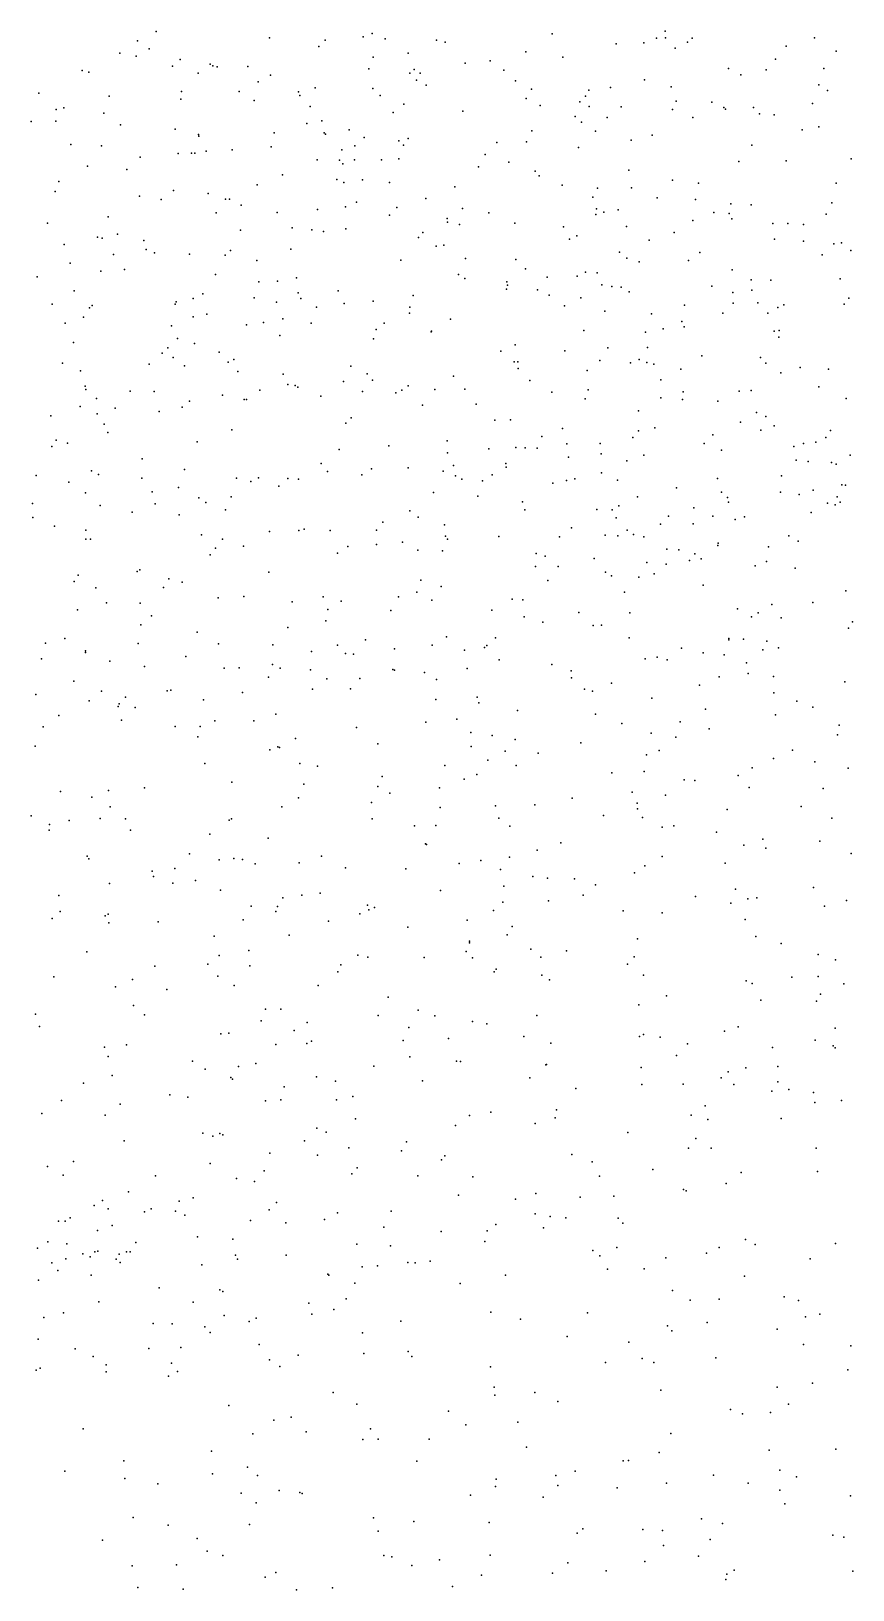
# Model space of a CAD drawing. Header units: metres. Extents: x -25 to 25, y -27.7 to 27.8.
# Drawn here: x -0.499 to 0.207, y -5.351 to -4.011 of the extents above; entities that cross this region are included whole.
import ezdxf

# ---------------------------------------------------------------- set-up
doc = ezdxf.new("R2010")
doc.units = ezdxf.units.M

msp = doc.modelspace()

# ---------------------------------------------------------------- linework, layer by layer
for p in [(-0.3921, -4.0116, 17.2057), (-0.2946, -4.0172, -1.4723), (-0.2468, -4.0192, 1.2198), (-0.2141, -4.0164, 1.3599), (-0.2063, -4.0134, -2.316), (-0.1951, -4.018, -6.858), (-0.1511, -4.0191, 17.1143), (-0.0516, -4.0137, 13.2147), (0.0381, -4.0174, 10.3157), (0.0455, -4.0114, 10.7569), (0.0458, -4.0172, -4.6011), (0.0687, -4.0173, -6.7013), (0.1739, -4.0171, 4.4354), (-0.4233, -4.0302, 2.8541), (-0.4092, -4.0328, -1.7881), (-0.4081, -4.0198, -1.8772), (-0.398, -4.0267, -2.0852), (-0.2523, -4.0246, 17.3846), (-0.1755, -4.0303, 4.5349), (-0.1436, -4.0209, -2.348), (-0.0741, -4.0293, 2.1166), (0.0033, -4.0222, -8.9392), (0.0273, -4.0214, -25.0401), (0.0542, -4.026, -0.7291), (0.0647, -4.0209, 17.0086), (0.1497, -4.0244, -0.6216), (0.1925, -4.0286, 10.655), (-0.4556, -4.0451, -7.3668), (-0.3781, -4.0416, 13.7761), (-0.3713, -4.0358, -1.6337), (-0.3456, -4.0399, -7.1164), (-0.3433, -4.0411, -2.2188), (-0.3397, -4.042, -9.0695), (-0.3132, -4.0418, -16.2584), (-0.2093, -4.0437, -1.0922), (-0.2056, -4.0338, 1.4366), (-0.1701, -4.0443, 1.7108), (-0.1265, -4.0388, 1.9535), (-0.1048, -4.0369, -4.6479), (-0.0932, -4.045, -8.9677), (-0.0425, -4.0337, -26.4056), (0.1001, -4.0436, 22.5526), (0.1325, -4.0447, 25.6993), (0.1404, -4.0355, 17.2895), (0.1821, -4.0434, 12.4816), (-0.4498, -4.0465, -1.9268), (-0.3559, -4.0476, 3.022), (-0.3043, -4.0549, 4.5427), (-0.2938, -4.0492, -1.325), (-0.1739, -4.0475, -1.025), (-0.1682, -4.0534, 17.2006), (-0.1651, -4.0476, 0.8109), (-0.16, -4.0578, 1.883), (-0.083, -4.0542, -6.8159), (-0.0015, -4.0598, -2.3812), (0.0278, -4.0533, 4.4398), (0.0506, -4.0593, 12.7596), (0.1105, -4.0489, -4.5832), (0.1778, -4.0575, -2.3764), (-0.4929, -4.0646, 25.8223), (-0.4325, -4.0674, 4.5689), (-0.3707, -4.0698, 17.6203), (-0.3703, -4.0632, -1.5394), (-0.3207, -4.0633, -4.6889), (-0.3078, -4.071, 13.6996), (-0.2697, -4.0635, -1.2106), (-0.2685, -4.0667, -2.3521), (-0.2554, -4.0602, 1.0034), (-0.2059, -4.0608, -6.9506), (-0.1994, -4.0666, 22.6363), (-0.074, -4.0693, 4.4542), (-0.0693, -4.0612, 14.112), (-0.0277, -4.0722, 20.0369), (-0.0229, -4.0673, 25.7273), (-0.02, -4.0621, 23.5214), (0.0549, -4.0715, 2.2932), (0.0857, -4.0723, 4.3905), (0.1851, -4.0625, 19.4563), (-0.4779, -4.0788, -9.1138), (-0.4714, -4.0774, -2.0683), (-0.4371, -4.082, -2.1768), (-0.2596, -4.0761, -7.0475), (-0.1883, -4.0814, 1.7902), (-0.1791, -4.0741, 17.284), (-0.1284, -4.0802, 0.7542), (-0.0618, -4.0752, 10.4298), (-0.0319, -4.0847, 17.0623), (-0.0199, -4.0761, 2.2155), (-0.0043, -4.0857, -0.7716), (0.0077, -4.0765, 13.0706), (0.0518, -4.0788, 0.5198), (0.0693, -4.0857, -8.8569), (0.0961, -4.0771, 14.0811), (0.0975, -4.0785, 17.0645), (0.1216, -4.0769, -6.7659), (0.1268, -4.0825, 20.6165), (0.1393, -4.0832, -8.819), (0.1722, -4.0736, -0.5687), (-0.4995, -4.089, -1.8576), (-0.4782, -4.0889, -1.7658), (-0.4228, -4.092, -1.5896), (-0.3756, -4.0955, -2.2857), (-0.2907, -4.0988, 1.1996), (-0.2624, -4.0907, -1.1205), (-0.2495, -4.0884, 4.4755), (-0.2476, -4.0988, 0.9244), (-0.2465, -4.1, 17.5035), (-0.226, -4.0962, -1.0437), (-0.0692, -4.0971, 13.3939), (-0.0263, -4.0897, 13.3151), (-0.0142, -4.0974, -6.8256), (0.1634, -4.0961, 12.5548), (0.1777, -4.0935, 2.421), (-0.4655, -4.1088, -1.6463), (-0.4389, -4.1101, 17.798), (-0.3557, -4.1001, -1.3432), (-0.3553, -4.1018, 3.2427), (-0.2933, -4.1107, -7.2425), (-0.2324, -4.1133, 1.6233), (-0.2212, -4.11, 0.8544), (-0.2133, -4.1028, 1.7081), (-0.1834, -4.1057, -8.9662), (-0.1793, -4.1095, -0.9647), (-0.1754, -4.1036, 17.3685), (-0.0991, -4.1072, -4.6625), (-0.0736, -4.1066, 0.6733), (-0.029, -4.1114, 4.3872), (0.0163, -4.1052, 22.5905), (0.0345, -4.1007, 12.8762), (0.1201, -4.1095, -0.6275), (-0.4058, -4.1198, -7.4276), (-0.3731, -4.1167, 17.7129), (-0.3617, -4.1162, -7.3689), (-0.3588, -4.1163, 1.8227), (-0.3491, -4.1145, -1.2699), (-0.3266, -4.1135, 25.7524), (-0.2537, -4.122, 1.5089), (-0.2344, -4.1222, -7.1292), (-0.2316, -4.1253, 23.5643), (-0.2215, -4.122, 25.7391), (-0.1983, -4.122, -2.4201), (-0.1834, -4.1211, 1.9434), (-0.1091, -4.1175, 4.401), (-0.0889, -4.124, -6.9344), (0.1088, -4.1234, 10.4405), (0.1497, -4.1228, 4.2973), (0.2054, -4.1211, 20.8149), (-0.4511, -4.1274, -9.0401), (-0.4173, -4.1304, 13.8734), (-0.2835, -4.1349, 1.4215), (-0.2366, -4.139, 13.6414), (-0.2146, -4.1392, 1.8552), (-0.1148, -4.1281, 17.2561), (-0.0663, -4.1318, 22.6122), (-0.0628, -4.1359, -8.8926), (0.0142, -4.1308, -4.6405), (0.0519, -4.1396, 4.3162), (-0.479, -4.1493, 4.4535), (-0.4758, -4.1405, -7.5286), (-0.4065, -4.1531, -1.3186), (-0.3772, -4.1484, 4.433), (-0.3474, -4.1509, -1.1675), (-0.3052, -4.1435, 1.2807), (-0.2308, -4.1416, -4.6909), (-0.1913, -4.1415, 4.3871), (-0.1354, -4.1452, 13.5373), (-0.043, -4.1439, 17.1381), (-0.0127, -4.1465, -6.9141), (0.0165, -4.1461, -0.7285), (0.0742, -4.1422, -0.6701), (0.1925, -4.142, 25.6524), (-0.3877, -4.156, -7.4919), (-0.3324, -4.1558, -8.9829), (-0.3291, -4.1558, 13.7636), (-0.3189, -4.161, 1.1483), (-0.2534, -4.1647, -7.3287), (-0.2292, -4.1625, 17.5792), (-0.2197, -4.1585, -7.2488), (-0.1852, -4.1629, -25.2046), (-0.1602, -4.1553, -4.6828), (-0.1288, -4.1637, 25.7252), (-0.0167, -4.1541, 0.59), (-0.0135, -4.1641, -8.8458), (-0.0071, -4.167, -26.2275), (0.0052, -4.1649, -16.417), (0.0386, -4.1546, 13.1543), (0.0715, -4.1561, -8.8034), (0.102, -4.1598, 25.6763), (0.1196, -4.1608, 0.4203), (0.1889, -4.1591, 17.1023), (-0.4855, -4.1765, -2.3407), (-0.4333, -4.171, 25.7357), (-0.3404, -4.1677, -4.715), (-0.2881, -4.1672, -2.4364), (-0.1915, -4.1696, -0.9187), (-0.1419, -4.1725, -7.1663), (-0.1416, -4.1757, 0.745), (-0.1312, -4.1776, -8.8985), (-0.1061, -4.1677, 17.3387), (-0.0838, -4.1765, 0.6748), (-0.0419, -4.1796, 20.4721), (-0.014, -4.169, 2.2361), (0.0123, -4.1794, -6.9962), (0.0694, -4.1742, 17.1371), (0.0873, -4.1673, 2.3377), (0.1006, -4.168, 12.7705), (0.1029, -4.1726, -4.6171), (0.138, -4.1767, -6.9209), (0.1511, -4.1768, -0.5599), (0.1644, -4.1776, -27.5994), (0.1839, -4.1688, -4.5843), (-0.4425, -4.1885, 4.3791), (-0.4386, -4.1894, 17.995), (-0.4252, -4.1858, -7.5587), (-0.4026, -4.1913, -8.9786), (-0.3195, -4.1824, -7.4884), (-0.2751, -4.1805, -7.4175), (-0.2583, -4.1822, 17.6815), (-0.2482, -4.1837, 4.3403), (-0.2291, -4.1814, 14.1736), (-0.1665, -4.1888, 17.5031), (-0.1628, -4.1845, -7.2808), (-0.0366, -4.1903, -7.0598), (-0.0304, -4.1874, 14.1929), (0.0317, -4.1912, 4.2644), (0.0532, -4.1845, 13.2488), (0.1396, -4.1901, -8.7278), (0.1646, -4.1918, 2.4177), (0.1973, -4.1934, -8.6866), (-0.471, -4.1949, -1.3689), (-0.4287, -4.2035, -4.7562), (-0.4006, -4.1992, -1.1729), (-0.3934, -4.2019, -2.4403), (-0.3635, -4.2031, 17.9227), (-0.3326, -4.2039, 1.0761), (-0.3282, -4.2, 4.3365), (-0.2762, -4.1988, -8.9449), (-0.1512, -4.1962, -2.4657), (-0.1448, -4.1953, 2.0651), (-0.126, -4.2067, 10.5368), (0.0064, -4.2015, 13.4012), (0.0125, -4.2066, -2.4435), (0.0753, -4.2018, -7.0372), (0.1806, -4.2036, -2.4243), (0.1907, -4.1942, -0.5017), (0.2053, -4.1999, -6.9891), (-0.4661, -4.2108, 22.6545), (-0.4395, -4.2178, 18.185), (-0.4193, -4.2164, 13.9145), (-0.3411, -4.2205, 1.3342), (-0.3055, -4.2085, 17.8492), (-0.1817, -4.2082, 17.1848), (-0.0829, -4.2078, -7.2584), (-0.0745, -4.2156, 2.1828), (-0.0229, -4.2187, 17.2115), (-0.0129, -4.2192, -7.1965), (0.0233, -4.2096, 2.2793), (0.0657, -4.2084, 0.4826), (0.1032, -4.2166, 12.976), (-0.4943, -4.2225, -2.4135), (-0.3039, -4.2268, 1.6809), (-0.2878, -4.2263, 17.9582), (-0.2715, -4.2233, 1.8305), (-0.1321, -4.2207, 22.6163), (-0.1268, -4.224, 20.0777), (-0.0908, -4.2333, 17.4079), (-0.0905, -4.227, 19.9108), (-0.0901, -4.2298, -8.839), (-0.0642, -4.2339, -0.7613), (-0.0558, -4.223, -2.4605), (-0.0301, -4.222, 25.6995), (-0.0088, -4.2295, -4.6707), (-0.0004, -4.2308, 0.5578), (0.0077, -4.2315, -7.2679), (0.0857, -4.2307, -7.1898), (0.1196, -4.2253, 12.8571), (0.1364, -4.2254, -7.1034), (0.196, -4.2243, 25.6283), (-0.4815, -4.2462, -8.9448), (-0.4625, -4.2347, -1.2239), (-0.4471, -4.2473, 4.2894), (-0.3758, -4.2462, -8.9307), (-0.3748, -4.244, 4.2822), (-0.3603, -4.2411, 13.8428), (-0.3519, -4.2372, 1.2176), (-0.3078, -4.2405, -7.5767), (-0.2886, -4.2444, 18.1427), (-0.27, -4.2364, -0.9362), (-0.2677, -4.2411, 1.9098), (-0.2355, -4.2345, 13.6951), (-0.2305, -4.2454, -7.55), (-0.2054, -4.2434, -0.8562), (-0.1711, -4.2386, 17.59), (-0.0542, -4.2382, -7.3638), (-0.0268, -4.2405, 2.2364), (0.0146, -4.2354, 20.6143), (0.0622, -4.247, -8.7276), (0.1036, -4.236, 22.5676), (0.1039, -4.2452, 2.3671), (0.1202, -4.2341, -27.2711), (0.1252, -4.245, 17.1463), (0.1477, -4.2467, 0.3284), (0.1994, -4.246, 14.2366), (0.2035, -4.2409, 22.4713), (-0.4544, -4.2573, -2.48), (-0.4494, -4.2492, -7.6451), (-0.3602, -4.257, 1.4243), (-0.3486, -4.2547, 1.5407), (-0.2831, -4.2588, -8.901), (-0.2541, -4.2487, -2.5102), (-0.1741, -4.2539, 25.7139), (-0.1739, -4.2488, 17.6938), (-0.1389, -4.259, 4.2376), (-0.0411, -4.2476, 4.2301), (-0.0064, -4.2522, 22.5999), (0.0337, -4.2545, -7.3328), (0.095, -4.2537, 4.1641), (0.1337, -4.2538, 13.0548), (0.1424, -4.2489, -0.5362), (-0.4703, -4.2623, 18.3678), (-0.3789, -4.2646, 1.2937), (-0.3144, -4.2639, 18.2828), (-0.2998, -4.2617, -4.7422), (-0.2856, -4.2731, 25.7097), (-0.2587, -4.2625, 0.8443), (-0.2029, -4.2678, 17.9854), (-0.196, -4.2625, 17.8824), (-0.1557, -4.2698, -2.5116), (-0.1553, -4.2694, 2.1192), (-0.0245, -4.2686, 17.2117), (0.0286, -4.2701, -0.6568), (0.0439, -4.2674, 23.5992), (0.0598, -4.2611, 1.4225), (0.0618, -4.2655, 13.4099), (0.1393, -4.2694, 13.2457), (0.1437, -4.2687, 13.1388), (-0.4632, -4.2791, -1.1624), (-0.3819, -4.2835, 1.1231), (-0.3737, -4.2755, -7.6538), (-0.3591, -4.28, 18.3688), (-0.338, -4.2873, 1.7884), (-0.2051, -4.276, 18.1185), (-0.0957, -4.2866, -7.5372), (-0.0835, -4.2809, 13.5705), (-0.0408, -4.2862, -26.6796), (-0.0037, -4.2837, -2.4969), (0.0303, -4.2833, -26.9546), (0.1433, -4.2744, -7.3059), (-0.4725, -4.2967, 13.9941), (-0.3981, -4.2977, 1.2252), (-0.387, -4.2883, 14.1829), (-0.3775, -4.292, 1.6032), (-0.3678, -4.299, 1.0404), (-0.3302, -4.296, 0.9703), (-0.3253, -4.2936, -2.5391), (-0.2246, -4.2995, 4.2188), (-0.0843, -4.2956, 25.6955), (-0.0811, -4.2957, -8.7689), (-0.0107, -4.2946, -8.7227), (0.0157, -4.2964, 4.1663), (0.0231, -4.2936, 19.7016), (0.0298, -4.2963, -7.4809), (0.0357, -4.2976, 25.6782), (0.077, -4.2905, -4.6557), (0.1274, -4.2918, -2.4865), (0.1322, -4.2968, 25.6419), (0.1617, -4.3005, 0.2577), (-0.457, -4.3035, -7.7069), (-0.3217, -4.304, 1.9304), (-0.2828, -4.3062, -16.4897), (-0.231, -4.3126, -7.6454), (-0.2107, -4.306, 22.6291), (-0.2061, -4.3113, 0.7652), (-0.1364, -4.3081, 23.5714), (-0.0808, -4.3013, -0.731), (-0.0709, -4.3117, 17.5012), (-0.0214, -4.3032, 17.3206), (0.0419, -4.3112, 0.4682), (0.059, -4.3019, -0.591), (0.1451, -4.3052, -8.6053), (0.1861, -4.3019, -7.4015), (-0.4531, -4.3166, -1.0945), (-0.4525, -4.3194, -4.817), (-0.4432, -4.3272, 4.2125), (-0.4145, -4.3209, -1.0347), (-0.3937, -4.3212, 1.714), (-0.335, -4.3243, 13.8505), (-0.3029, -4.3201, -7.6874), (-0.2789, -4.3152, -8.8497), (-0.2725, -4.316, -0.868), (-0.2703, -4.3174, 13.7788), (-0.2504, -4.3253, 2.0359), (-0.2147, -4.3211, 18.3734), (-0.1861, -4.3222, -4.7386), (-0.1808, -4.3199, 14.2992), (-0.1755, -4.3164, 18.284), (-0.1525, -4.3194, -8.7899), (-0.1268, -4.3192, 18.1138), (-0.052, -4.3218, -2.535), (-0.0231, -4.3276, -0.6632), (-0.0206, -4.3197, -7.5737), (0.0417, -4.3265, 22.6186), (0.0609, -4.3213, -16.6002), (0.1091, -4.3209, 19.4825), (0.1196, -4.3204, 17.2561), (0.1778, -4.3171, 2.4645), (0.2013, -4.3272, 13.2254), (-0.4573, -4.3341, 18.522), (-0.4428, -4.3403, 1.3217), (-0.4274, -4.3356, 1.5584), (-0.3894, -4.3383, -2.5874), (-0.3696, -4.3345, -8.8453), (-0.3633, -4.3296, -0.9665), (-0.3164, -4.3281, 0.8979), (-0.3143, -4.3281, 4.199), (-0.1631, -4.333, 2.1636), (-0.117, -4.332, 17.8139), (0.0227, -4.3378, 2.325), (0.0605, -4.3279, 4.1188), (0.0909, -4.3295, -0.5319), (0.124, -4.3391, 0.3137), (-0.4826, -4.3422, -2.5758), (-0.4367, -4.3493, 1.1813), (-0.3271, -4.3541, 18.5282), (-0.2289, -4.3483, -8.807), (-0.2243, -4.3439, -2.596), (-0.101, -4.3459, -4.7234), (-0.0873, -4.3456, 18.1967), (-0.0427, -4.353, 4.1435), (0.0366, -4.3524, -8.6247), (0.1102, -4.3476, -7.6106), (0.1277, -4.3545, 13.4574), (0.132, -4.3427, -0.4673), (0.1394, -4.3507, 17.1897), (-0.4781, -4.3631, 25.6738), (-0.4683, -4.3657, 1.4404), (-0.4336, -4.3565, -7.7709), (-0.3569, -4.3643, -7.7593), (-0.192, -4.368, 20.1008), (-0.142, -4.3635, 18.395), (-0.0605, -4.3597, 13.6015), (-0.0389, -4.3662, 0.5381), (-0.0102, -4.3659, -25.241), (0.0179, -4.3607, -4.6991), (0.0225, -4.3551, -7.6479), (0.0792, -4.3658, 23.8224), (0.0865, -4.3583, 2.396), (0.1644, -4.3659, -8.472), (0.1751, -4.3646, 0.144), (0.1837, -4.3606, -0.3444), (0.1878, -4.3547, 4.0467), (-0.4816, -4.3685, 1.6819), (-0.404, -4.3791, 1.8757), (-0.2347, -4.3711, -7.7407), (-0.1417, -4.374, 0.6706), (-0.1059, -4.3703, -7.7158), (-0.0828, -4.3692, 18.3001), (-0.0749, -4.3695, -8.6805), (-0.0646, -4.3699, 17.7198), (-0.0376, -4.3777, 20.7065), (-0.0094, -4.3747, -0.6123), (0.0127, -4.3807, -2.5724), (0.0271, -4.376, -7.7221), (0.0941, -4.3717, -8.5453), (0.1563, -4.3684, -7.7194), (0.1581, -4.3801, 22.6234), (0.1684, -4.3812, -4.6471), (0.2045, -4.376, -0.254), (-0.4951, -4.3934, -8.8015), (-0.4476, -4.3893, -2.6474), (-0.4417, -4.3926, 1.7975), (-0.3678, -4.3882, -4.8302), (-0.2502, -4.383, 4.1534), (-0.2446, -4.39, -0.7967), (-0.2151, -4.3928, 2.1518), (-0.2069, -4.3875, 20.3318), (-0.1754, -4.3867, 13.7206), (-0.1453, -4.3897, -8.7048), (-0.1364, -4.3848, 19.8402), (-0.1346, -4.3937, 17.2073), (-0.1033, -4.3929, 19.6826), (-0.0915, -4.3831, -0.6811), (-0.091, -4.3861, 0.6011), (-0.0093, -4.3911, 17.4462), (0.1456, -4.3937, -0.4047), (0.1885, -4.3822, -7.8026), (0.1926, -4.3835, -2.5521), (-0.467, -4.3991, -4.8575), (-0.4043, -4.3957, 13.9601), (-0.3955, -4.4075, 0.9643), (-0.3728, -4.4038, 4.137), (-0.323, -4.3956, -2.6587), (-0.3107, -4.3984, -7.7995), (-0.3041, -4.3955, -0.8491), (-0.2865, -4.4025, 22.6398), (-0.2787, -4.396, 0.8091), (-0.2696, -4.3966, 18.5875), (-0.1536, -4.4079, 4.1173), (-0.1293, -4.3966, 14.4948), (-0.1115, -4.3979, -7.8038), (-0.0511, -4.4001, 18.3893), (-0.0394, -4.3976, 17.5649), (-0.0321, -4.3961, 17.8516), (0.0047, -4.3973, 25.6693), (0.0554, -4.404, 14.6365), (0.0905, -4.396, 4.0574), (0.0939, -4.4077, 17.3012), (0.1446, -4.4077, -7.8975), (0.1729, -4.4059, 21.1452), (0.1975, -4.4013, -26.0131), (0.2007, -4.4018, -0.0312), (-0.4985, -4.4175, 1.1851), (-0.4528, -4.4083, 18.6428), (-0.4403, -4.4191, -8.766), (-0.3928, -4.4178, -0.9297), (-0.3553, -4.4127, 23.5247), (-0.3493, -4.4166, 25.6801), (-0.3275, -4.4116, -8.753), (-0.1155, -4.4111, -4.7661), (-0.077, -4.4161, -8.6262), (0.0058, -4.4195, -7.863), (0.0219, -4.4117, 18.1461), (0.0702, -4.4213, -7.9028), (0.0991, -4.4122, 25.6379), (0.0999, -4.4164, -8.4397), (0.1607, -4.4098, 1.2515), (0.1852, -4.4172, 4.0106), (0.1917, -4.4186, -0.099), (0.1934, -4.4118, -8.0107), (0.1961, -4.4164, -8.085), (-0.498, -4.4295, -1.0515), (-0.4128, -4.425, -7.8655), (-0.3723, -4.4272, 2.003), (-0.3325, -4.423, 0.852), (-0.1973, -4.4334, -16.6883), (-0.1739, -4.4237, -0.721), (-0.1667, -4.4292, 1.3645), (-0.0751, -4.4229, -7.8779), (-0.0132, -4.4225, -4.7323), (0, -4.423, -8.5521), (0.0035, -4.4298, -26.4156), (0.0483, -4.4282, 0.3843), (0.0697, -4.4348, 2.4078), (0.0864, -4.4283, -7.9723), (0.1057, -4.4312, -2.6012), (0.1139, -4.4288, -8.0406), (0.1711, -4.4252, -8.197), (-0.4794, -4.4369, 1.0612), (-0.4526, -4.4404, -0.9802), (-0.4526, -4.4481, 4.101), (-0.4485, -4.4481, 25.6459), (-0.3532, -4.4443, 18.6888), (-0.335, -4.4482, -7.903), (-0.2947, -4.4414, 14.3686), (-0.2693, -4.4406, -4.8333), (-0.2648, -4.4394, 2.13), (-0.2425, -4.4406, -7.8804), (-0.2025, -4.4404, 22.6453), (-0.1442, -4.4357, 18.5911), (-0.1432, -4.4454, 20.5822), (-0.1415, -4.4481, -7.9215), (-0.0974, -4.4457, 13.7011), (-0.0452, -4.4461, 18.5376), (-0.0349, -4.4383, -0.5932), (-0.0061, -4.4447, 4.0622), (0.0048, -4.4451, -8.473), (0.0128, -4.4405, 17.7069), (0.0184, -4.4442, -8.0085), (0.0272, -4.446, 17.5015), (0.0415, -4.4352, -0.5094), (0.152, -4.4451, -4.6716), (-0.3457, -4.4617, 1.4463), (-0.3409, -4.4557, 2.0664), (-0.3169, -4.454, 4.0953), (-0.236, -4.46, -2.7054), (-0.2272, -4.4543, 0.7303), (-0.2027, -4.4526, 4.0871), (-0.1804, -4.4506, 2.208), (-0.1671, -4.4576, -8.6188), (-0.1458, -4.4581, 25.6872), (-0.0654, -4.4604, -4.7745), (0.047, -4.4567, 22.6607), (0.0574, -4.4573, 17.8574), (0.071, -4.4607, 18.3538), (0.0909, -4.4534, 18.039), (0.0911, -4.4516, -8.2041), (0.1345, -4.4547, -0.3275), (0.1598, -4.4497, 2.4953), (-0.4062, -4.4745, -4.8743), (-0.0658, -4.4717, -8.495), (-0.0575, -4.4627, -7.9903), (-0.0464, -4.4715, 25.6677), (-0.0154, -4.4647, 13.6518), (0.0298, -4.4682, 17.6284), (0.0463, -4.4695, -8.2979), (0.0666, -4.4665, -4.7112), (0.0766, -4.465, 17.3603), (0.1229, -4.4709, 18.1587), (0.1327, -4.4673, 0.1551), (0.1574, -4.4729, -0.0234), (-0.4626, -4.4846, 0.9778), (-0.4591, -4.479, -2.7509), (-0.4085, -4.4759, -8.6766), (-0.3812, -4.4821, -2.7397), (-0.3697, -4.4852, -0.861), (-0.2952, -4.4765, -0.7951), (-0.1644, -4.4834, -2.7038), (-0.0552, -4.4836, -2.6714), (-0.0058, -4.4766, 0.4325), (-0.0007, -4.4795, -8.0966), (0.0229, -4.4807, -2.6591), (0.0361, -4.478, 18.4917), (0.0783, -4.4877, -0.4083), (-0.4439, -4.4898, -7.9803), (-0.3857, -4.4896, -25.3423), (-0.3387, -4.4984, -8.6304), (-0.3167, -4.4974, 2.1427), (-0.2752, -4.502, 4.0623), (-0.2484, -4.4977, 2.1897), (-0.233, -4.5015, 13.8743), (-0.1838, -4.4976, -4.8331), (-0.168, -4.4938, -8.0231), (-0.1549, -4.5004, 0.6141), (-0.1469, -4.4887, 13.783), (-0.0859, -4.4998, 4.0437), (-0.0769, -4.5003, -8.092), (0.0107, -4.4937, -8.1728), (0.2009, -4.4925, 21.2713), (-0.4596, -4.5089, 2.004), (-0.4347, -4.5029, -0.9212), (-0.4058, -4.5032, 0.8777), (-0.3961, -4.514, -8.0254), (-0.2445, -4.5085, -8.0122), (-0.1904, -4.5093, -0.6682), (-0.1035, -4.5092, 0.5361), (-0.0756, -4.5148, -8.4003), (-0.0286, -4.5111, -8.2379), (0.0153, -4.5113, 0.3478), (0.1078, -4.508, 14.7919), (0.1199, -4.515, 18.4427), (0.1256, -4.5115, -0.0955), (0.1372, -4.5043, 22.6795), (0.1724, -4.5025, 18.0943), (-0.4052, -4.5216, 2.0774), (-0.3567, -4.5281, 13.9986), (-0.2789, -4.524, -0.7432), (-0.2463, -4.5184, -8.5834), (-0.0596, -4.5195, -8.3088), (-0.0163, -4.5224, 22.6823), (-0.0092, -4.522, -4.7767), (0.1452, -4.5158, 17.8939), (0.2032, -4.5246, 2.5934), (0.2066, -4.5193, 3.9154), (-0.4871, -4.5375, -8.0862), (-0.4705, -4.5336, 17.29), (-0.4074, -4.5378, -8.587), (-0.3384, -4.5382, 0.7827), (-0.2916, -4.539, 1.3066), (-0.2362, -4.5393, -8.5016), (-0.212, -4.5347, -2.7552), (-0.1548, -4.5391, -8.142), (-0.1423, -4.5321, 22.6751), (-0.1097, -4.5413, -2.7355), (-0.1078, -4.5394, -0.5672), (-0.1004, -4.5328, 18.7281), (0.0145, -4.5328, 3.9943), (0.0595, -4.5417, 22.7131), (0.1002, -4.5335, -0.2344), (0.1004, -4.5347, 18.5253), (0.1128, -4.534, 3.9567), (0.1329, -4.5359, 13.6243), (0.1429, -4.5416, 17.7642), (-0.4906, -4.551, -8.5338), (-0.4528, -4.5441, -2.8003), (-0.4528, -4.5454, 25.6086), (-0.432, -4.5529, 22.6446), (-0.3664, -4.549, -0.824), (-0.2584, -4.5448, 18.7971), (-0.2292, -4.5463, 23.7542), (-0.2223, -4.547, -17.2516), (-0.1871, -4.5423, 25.6695), (-0.1269, -4.5435, -8.2625), (-0.0971, -4.5518, -4.8277), (0.0283, -4.5509, 19.6309), (0.0388, -4.5495, 18.6435), (0.0473, -4.5517, 0.2378), (0.0782, -4.5458, 0.1569), (0.0962, -4.5474, -0.1535), (0.1154, -4.5544, 17.5101), (0.1295, -4.5433, 1.1089), (-0.4022, -4.5576, 18.8183), (-0.3335, -4.5591, -8.4814), (-0.3207, -4.5587, -8.1277), (-0.2954, -4.5667, -4.8856), (-0.2919, -4.5559, 20.0809), (-0.2854, -4.5591, 0.7167), (-0.2593, -4.5605, 20.4148), (-0.2452, -4.5682, -8.1594), (-0.2168, -4.568, -8.2863), (-0.1887, -4.5602, 2.2786), (-0.187, -4.5608, -8.3578), (-0.1614, -4.5627, 4.0145), (-0.1511, -4.5687, 0.55), (-0.1248, -4.5593, 13.8247), (-0.0518, -4.5559, 0.4336), (-0.0352, -4.5612, 2.3926), (-0.0349, -4.5674, 13.7514), (0.092, -4.5665, -0.0399), (0.1169, -4.5635, 25.578), (0.1388, -4.5662, 17.6836), (-0.4955, -4.5815, 4.0099), (-0.4628, -4.5701, 23.4838), (-0.439, -4.5787, -8.1954), (-0.3827, -4.5786, -4.9032), (-0.3795, -4.578, -2.8098), (-0.3177, -4.58, -8.2826), (-0.2575, -4.5771, 2.2402), (-0.225, -4.5767, -4.8739), (-0.0237, -4.5771, 25.6281), (-0.017, -4.5789, 18.7394), (-0.0006, -4.5719, -2.7368), (0.075, -4.5737, -4.7443), (0.139, -4.5801, -2.7408), (0.2, -4.5708, 17.8576), (-0.4496, -4.5871, -8.2862), (-0.4246, -4.5919, -8.3592), (-0.4239, -4.5897, 14.3229), (-0.4185, -4.5839, -17.3613), (-0.4102, -4.5929, 2.1563), (-0.3514, -4.5863, -8.3539), (-0.1515, -4.5858, 1.1826), (-0.116, -4.5839, -17.44), (-0.1147, -4.5888, 0.4922), (-0.0813, -4.5953, 23.9924), (0.0342, -4.5847, 21.0045), (0.0802, -4.5942, 2.517), (0.1587, -4.5874, 3.8908), (0.1726, -4.5924, 22.7703), (-0.4758, -4.5996, -0.914), (-0.4219, -4.6037, -0.8475), (-0.3757, -4.609, 23.6616), (-0.3543, -4.6092, 0.7487), (-0.3417, -4.6043, -0.755), (-0.308, -4.6044, 22.6782), (-0.2892, -4.5986, 4.0028), (-0.1601, -4.6055, 13.8959), (-0.1336, -4.6029, -0.5263), (-0.0143, -4.5985, 3.9593), (0.0083, -4.6065, -0.3138), (0.0584, -4.6051, -0.0916), (0.1405, -4.5991, 17.5935), (0.1952, -4.6081, 25.5232), (-0.4892, -4.6095, -19.41), (-0.3562, -4.6179, 25.6225), (-0.2722, -4.6194, 17.2967), (-0.2197, -4.61, 0.6106), (-0.1216, -4.6144, 2.3684), (-0.1032, -4.6168, -2.7906), (-0.0834, -4.6204, 0.4338), (0.0334, -4.6148, 17.3456), (0.0547, -4.6184, 3.9159), (0.0835, -4.6111, 13.7185), (0.1936, -4.6163, 18.5309), (-0.4962, -4.626, 2.117), (-0.2943, -4.6291, -0.6762), (-0.2875, -4.6266, 14.0065), (-0.2859, -4.6271, 14.6409), (-0.2015, -4.624, -0.5769), (-0.1212, -4.6263, -4.8654), (-0.0921, -4.6304, 25.6272), (-0.0636, -4.6321, 0.3664), (-0.027, -4.6232, 0.2806), (0.0294, -4.6334, -0.1576), (0.0405, -4.6297, 0.0705), (0.1551, -4.6294, 2.6161), (-0.3502, -4.641, 3.9762), (-0.2685, -4.641, -2.8232), (-0.2533, -4.6431, 18.8922), (-0.1438, -4.6427, 3.9575), (-0.1068, -4.6382, 18.838), (-0.0824, -4.6427, -0.4261), (-0.0002, -4.649, -4.8293), (0.0274, -4.6479, 18.7649), (0.1203, -4.6447, 18.6826), (0.1388, -4.6367, 21.2946), (0.1743, -4.6395, -4.7137), (0.2028, -4.6451, 3.8059), (-0.4021, -4.6619, 14.0884), (-0.327, -4.6569, 0.695), (-0.2651, -4.6588, -0.613), (-0.2015, -4.6606, 13.9898), (-0.1978, -4.6522, 2.3368), (-0.1484, -4.662, 14.813), (-0.1272, -4.6543, 20.7296), (-0.1163, -4.6503, 19.6466), (0.062, -4.6549, 25.578), (0.071, -4.6556, -2.8021), (0.1084, -4.6513, -4.7578), (0.1177, -4.6616, 3.8438), (0.1815, -4.6625, -19.3115), (-0.4744, -4.665, 18.9184), (-0.4474, -4.6699, 3.9558), (-0.4331, -4.6641, 0.7911), (-0.2696, -4.6704, 25.6209), (-0.2068, -4.6745, 3.9456), (-0.1912, -4.6665, 0.537), (-0.0345, -4.6708, -2.8065), (0.0173, -4.6656, -0.0913), (0.0216, -4.6751, -0.0058), (0.0458, -4.6681, 2.5308), (-0.4994, -4.686, 2.1865), (-0.4402, -4.6883, -0.8108), (-0.4317, -4.6782, -2.8627), (-0.4184, -4.6885, -4.9354), (-0.3293, -4.6896, -2.8446), (-0.3273, -4.6886, 22.6889), (-0.284, -4.6781, 23.8874), (-0.2064, -4.6885, -0.5109), (-0.1478, -4.6787, 2.3924), (-0.1003, -4.6773, 22.7571), (-0.0973, -4.688, 0.9871), (-0.0664, -4.6764, -0.318), (-0.0074, -4.6856, 19.7934), (0.0218, -4.68, 13.8352), (0.0261, -4.6875, 24.1656), (0.099, -4.6805, 0.8915), (0.1625, -4.6779, -26.7217), (0.1888, -4.6879, 13.7249), (-0.484, -4.6982, 22.6609), (-0.4838, -4.6933, -0.8794), (-0.4667, -4.6899, 1.2355), (-0.4142, -4.6982, 14.4719), (-0.3458, -4.7018, 20.258), (-0.17, -4.6944, -4.8972), (-0.1516, -4.6943, -0.4443), (-0.0879, -4.6948, 0.323), (0.0429, -4.6958, 22.8115), (0.053, -4.6945, -4.806), (0.0898, -4.6999, 2.61), (-0.2957, -4.705, 3.9261), (-0.1605, -4.7099, 3.9042), (-0.1596, -4.7105, -19.4025), (-0.0646, -4.7155, 25.5841), (-0.044, -4.7092, 3.88), (0.1133, -4.7111, 0.729), (0.1295, -4.706, 3.7848), (0.132, -4.7136, 13.7974), (0.1786, -4.7076, 18.6874), (-0.4515, -4.7206, 25.5416), (-0.45, -4.723, 14.1305), (-0.3635, -4.7185, 18.9494), (-0.3379, -4.7237, 25.5778), (-0.3253, -4.7227, 2.325), (-0.3179, -4.7235, -4.9289), (-0.3068, -4.7271, 0.6089), (-0.2692, -4.7262, 1.0173), (-0.2499, -4.7205, 0.5525), (-0.1315, -4.7269, 2.4516), (-0.113, -4.7243, 18.9032), (-0.0883, -4.7215, -4.8811), (0.0281, -4.7288, 2.5742), (0.0431, -4.7209, 18.8096), (0.0972, -4.7265, 17.448), (0.2056, -4.7182, 25.4726), (-0.3956, -4.7336, -17.6278), (-0.3942, -4.7381, 3.8977), (-0.3761, -4.7311, 0.6762), (-0.3583, -4.7416, -25.3489), (-0.2292, -4.7305, -2.8302), (-0.1775, -4.7314, 14.0337), (-0.0961, -4.732, 13.9808), (-0.0683, -4.7381, 0.1612), (-0.0557, -4.7395, -0.118), (-0.0325, -4.7401, 2.5299), (0.0193, -4.735, 21.0665), (-0.4757, -4.7545, -4.9713), (-0.4323, -4.7442, 0.7177), (-0.3778, -4.7438, -0.6956), (-0.3368, -4.7497, 20.1046), (-0.283, -4.7565, 18.9727), (-0.2668, -4.7541, 14.7548), (-0.2511, -4.7524, -0.4905), (-0.1475, -4.7502, -0.3301), (-0.0931, -4.7463, 0.2319), (-0.0248, -4.7542, 3.8199), (-0.0143, -4.7453, 18.8763), (0.0717, -4.7553, 13.8891), (0.106, -4.7491, 0.5571), (0.1245, -4.7563, -19.6617), (0.1731, -4.7474, 21.4382), (-0.4745, -4.7682, -0.8329), (-0.3103, -4.7636, 17.4168), (-0.2892, -4.7681, 2.39), (-0.2878, -4.7638, 3.8746), (-0.2104, -4.7626, 25.5743), (-0.2092, -4.7666, 0.455), (-0.2044, -4.7647, 2.4402), (-0.1021, -4.7672, 20.8582), (-0.094, -4.7602, 3.8415), (-0.0548, -4.7589, -0.0027), (0.0095, -4.7675, 14.9389), (0.0431, -4.7693, -4.8291), (0.102, -4.7611, 2.7076), (0.1165, -4.7573, 22.8936), (0.1826, -4.7636, -2.8389), (0.2014, -4.7588, 3.6752), (-0.4815, -4.7742, -2.8779), (-0.436, -4.7718, 1.0639), (-0.4332, -4.7706, 2.3132), (-0.4327, -4.7779, 22.6998), (-0.3903, -4.777, -4.9569), (-0.3173, -4.7752, 22.7313), (-0.2439, -4.7764, 20.5516), (-0.2168, -4.7702, -4.9214), (-0.1757, -4.7816, 18.9639), (-0.1246, -4.7756, 25.5593), (-0.0859, -4.7811, -0.0682), (0.1144, -4.775, 18.7979), (-0.3423, -4.7895, -0.6052), (-0.2777, -4.7885, 0.5124), (-0.1227, -4.7938, 14.0541), (-0.1227, -4.7951, -0.1682), (-0.0902, -4.7883, 0.0752), (0.0218, -4.7918, 3.745), (0.1236, -4.7896, 3.6903), (0.1453, -4.7958, 2.7931), (-0.4517, -4.8028, 0.683), (-0.3378, -4.8059, 23.9991), (-0.3124, -4.8016, -2.8452), (-0.2188, -4.8058, -0.3608), (-0.2102, -4.8075, 0.3934), (-0.1617, -4.8078, 0.7113), (-0.1255, -4.8027, 0.1899), (-0.1201, -4.808, 3.7935), (-0.0698, -4.8005, -2.8254), (-0.0612, -4.8074, 22.8381), (-0.0392, -4.8019, 14.0092), (0.0188, -4.8071, 2.6703), (0.177, -4.8052, 3.6245), (0.192, -4.8096, 25.4178), (-0.3932, -4.8151, 2.3826), (-0.3477, -4.8135, 0.5631), (-0.3115, -4.8148, 3.83), (-0.2359, -4.82, 3.8152), (-0.2334, -4.8139, 19.9364), (-0.1015, -4.82, 2.5663), (-0.0997, -4.8178, -19.7276), (-0.0605, -4.823, 19.8965), (0.0132, -4.8134, 25.508), (0.027, -4.8228, 24.2714), (-0.4799, -4.8242, 2.3454), (-0.4269, -4.833, -0.6984), (-0.4125, -4.8266, 0.6206), (-0.3829, -4.8353, -19.8859), (-0.3389, -4.8237, 14.1634), (-0.3249, -4.8317, -4.9585), (-0.2527, -4.8319, 2.4798), (-0.0539, -4.8268, 3.7414), (0.1152, -4.8279, -2.8501), (0.1205, -4.8302, -4.7915), (0.1544, -4.8245, 2.875), (0.1772, -4.8241, 13.8907), (0.1992, -4.8303, 3.5091), (-0.4116, -4.8491, 19.0384), (-0.1925, -4.8418, 0.2883), (0.023, -4.8485, 0.3941), (0.0467, -4.8408, 22.9413), (0.1277, -4.8444, 3.5758), (0.1757, -4.8453, 2.9609), (0.179, -4.8393, 23.0412), (-0.4957, -4.8563, 0.6647), (-0.402, -4.8571, 20.2154), (-0.3017, -4.8623, -0.4365), (-0.2979, -4.852, 0.4671), (-0.2848, -4.852, -19.1921), (-0.2623, -4.8636, -0.3356), (-0.2011, -4.8577, 2.5413), (-0.1668, -4.8529, 3.7564), (-0.1524, -4.8579, 0.0596), (-0.1201, -4.8626, 14.1168), (-0.0649, -4.8575, 25.4997), (-0.4924, -4.8671, -0.8248), (-0.3363, -4.8734, 2.4809), (-0.3295, -4.8727, -2.8544), (-0.2733, -4.8704, 3.7684), (-0.1748, -4.8678, 0.1643), (-0.1078, -4.8648, -2.8316), (-0.076, -4.8756, 22.8879), (0.0234, -4.8757, 3.6162), (0.027, -4.874, 18.9151), (0.0414, -4.8761, 2.7862), (0.0967, -4.871, 2.8728), (0.1084, -4.8674, 25.4318), (0.1917, -4.8684, 0.1728), (-0.4366, -4.8849, 3.7703), (-0.4174, -4.8828, -2.8749), (-0.2892, -4.8824, 22.7918), (-0.2626, -4.8816, -4.9577), (-0.2585, -4.8797, 17.546), (-0.1798, -4.8791, 19.009), (-0.1408, -4.8773, 24.2285), (-0.0526, -4.8813, -4.8995), (0.0649, -4.8818, 3.5541), (0.1377, -4.8852, 3.4606), (0.1746, -4.8787, 3.3866), (0.1901, -4.8837, -4.7547), (0.1916, -4.8855, 3.2101), (-0.4334, -4.8928, 14.2005), (-0.3608, -4.8968, 25.4827), (-0.35, -4.9038, -4.9811), (-0.3212, -4.9015, 14.2009), (-0.3063, -4.8989, 24.1293), (-0.2049, -4.901, 14.1848), (-0.174, -4.8931, 20.7626), (-0.1338, -4.8968, 2.6475), (-0.1304, -4.897, 3.6863), (-0.0571, -4.8999, -17.7994), (-0.0565, -4.8997, 18.9742), (0.0249, -4.9023, 14.0763), (0.0554, -4.892, -2.846), (0.115, -4.9027, 17.6035), (0.1424, -4.9015, 3.0853), (-0.4545, -4.9158, 0.5611), (-0.4299, -4.9091, 2.4775), (-0.3278, -4.911, 3.7279), (-0.3265, -4.9122, 0.4206), (-0.2541, -4.9102, -0.2013), (-0.2378, -4.9141, 0.5336), (-0.1632, -4.9138, 25.4812), (-0.0707, -4.9111, 2.7218), (0.0255, -4.9169, 2.8485), (0.0609, -4.9165, 2.9155), (0.0936, -4.9113, 23.0715), (0.0996, -4.9059, -4.8099), (0.1046, -4.917, 3.0016), (0.1425, -4.9145, 3.1605), (-0.4735, -4.9307, -0.7206), (-0.3802, -4.9259, 2.5242), (-0.3648, -4.9278, 19.0517), (-0.2979, -4.9308, -0.2552), (-0.2848, -4.9301, -22.5577), (-0.2819, -4.9189, 2.5649), (-0.2371, -4.9301, 0.1567), (-0.223, -4.9272, -0.026), (-0.0313, -4.9204, 25.4468), (0.1374, -4.9226, 3.2453), (0.152, -4.9211, 23.1456), (0.1731, -4.9237, 25.3509), (0.1973, -4.9307, 15.0438), (-0.4903, -4.9418, 14.4578), (-0.4358, -4.9433, 3.7064), (-0.4229, -4.9338, -0.6066), (-0.1228, -4.9435, 19.0087), (-0.1042, -4.9406, -2.8328), (-0.0478, -4.9387, 3.5696), (0.068, -4.9433, 3.428), (0.0799, -4.9353, 21.403), (0.1743, -4.9323, 18.8289), (-0.254, -4.9544, -2.8365), (-0.2207, -4.9464, 3.6671), (-0.1348, -4.952, 3.5984), (-0.0661, -4.9505, 2.7855), (-0.0491, -4.9456, 22.969), (0.0823, -4.9471, 3.3263), (0.1454, -4.9461, 14.0652), (-0.4195, -4.9653, -5.0032), (-0.3518, -4.9587, 14.7516), (-0.3434, -4.9613, -2.8568), (-0.3374, -4.959, 20.5198), (-0.3346, -4.9601, -0.3107), (-0.2646, -4.9652, 0.0353), (-0.246, -4.9579, 2.6478), (-0.1767, -4.9663, -2.8343), (0.0136, -4.9582, -4.8607), (0.0719, -4.9633, 3.145), (-0.463, -4.9832, 2.5546), (-0.2944, -4.976, 0.1244), (-0.2534, -4.9776, 19.0512), (-0.2265, -4.9712, -4.9464), (-0.1811, -4.9738, 2.7283), (-0.1466, -4.9817, -4.9227), (-0.1438, -4.9781, 20.9095), (-0.0347, -4.977, 3.4923), (-0.0171, -4.9834, 23.0493), (0.0656, -4.9715, -2.8522), (0.085, -4.9715, 25.3555), (0.1753, -4.9717, 23.2702), (-0.4856, -4.9874, 25.3588), (-0.472, -4.9948, 0.4729), (-0.3926, -4.9954, 0.3521), (-0.3457, -4.9847, -4.9819), (-0.3231, -4.9976, 2.6623), (-0.2992, -4.991, 3.6158), (-0.2237, -4.9938, 22.8916), (-0.2191, -4.9884, 3.5865), (-0.167, -4.9955, 25.4029), (-0.1199, -4.9962, 14.22), (-0.0108, -4.9956, 2.9814), (0.035, -4.99, 3.2511), (0.111, -4.9925, -4.7923), (0.1764, -4.9916, -4.7516), (-0.4159, -5.0091, -0.4377), (-0.3074, -5.0004, 22.8488), (-0.0657, -5.0106, 2.9371), (0.0614, -5.0072, 20.1068), (0.0635, -5.0083, 15.0386), (0.0981, -5.002, 24.4084), (-0.4454, -5.021, 0.3917), (-0.4382, -5.0165, 2.6248), (-0.4332, -5.0238, 3.5822), (-0.3963, -5.0237, -0.2854), (-0.3723, -5.0172, -0.1957), (-0.3601, -5.0142, 0.1938), (-0.2887, -5.0183, 25.3747), (-0.1322, -5.0121, 2.8542), (-0.0831, -5.0156, 3.4465), (-0.0274, -5.0137, 3.3693), (0.0013, -5.013, 3.1786), (-0.4761, -5.0344, -0.6201), (-0.4702, -5.0343, 14.5902), (-0.466, -5.0315, 22.8139), (-0.4298, -5.038, 17.9381), (-0.4021, -5.0263, 14.2493), (-0.3753, -5.0258, -0.0835), (-0.3674, -5.0293, 0.0984), (-0.311, -5.0337, 20.2014), (-0.295, -5.0247, 14.2555), (-0.2807, -5.0358, 3.5136), (-0.2472, -5.033, 17.783), (-0.2362, -5.0271, 24.2814), (-0.1901, -5.0259, 3.4839), (-0.1001, -5.0372, 23.0315), (-0.0663, -5.0282, -2.833), (-0.0534, -5.0303, 3.0383), (-0.0398, -5.0315, 3.2803), (0.0051, -5.0319, -4.8647), (0.0093, -5.0361, -2.8408), (-0.4424, -5.0425, 0.3103), (-0.3565, -5.0479, -2.8586), (-0.3261, -5.0498, 2.7648), (-0.1964, -5.0395, 0.2628), (-0.147, -5.0433, 3.4047), (-0.1076, -5.0426, 2.9949), (-0.059, -5.04, 3.1395), (0.1145, -5.0502, 18.9027), (-0.4942, -5.0575, 18.1584), (-0.4851, -5.0521, 2.6953), (-0.4689, -5.0539, 24.1407), (-0.4551, -5.0626, -22.2992), (-0.4448, -5.0606, 3.5044), (-0.4421, -5.0603, -0.3553), (-0.4238, -5.0627, -5.012), (-0.4174, -5.0607, -0.1417), (-0.4145, -5.0608, 20.3619), (-0.4095, -5.0526, 0.1596), (-0.3239, -5.0636, 0.3603), (-0.2803, -5.0637, 22.9161), (-0.2194, -5.0542, 2.8762), (-0.1907, -5.0555, 19.0476), (-0.1094, -5.0519, -22.4479), (-0.0167, -5.0597, 18.9927), (-0.0106, -5.0641, 23.1639), (0.0041, -5.057, 17.7886), (0.0812, -5.0619, -2.8569), (0.092, -5.057, -19.7604), (0.123, -5.0545, 23.4057), (0.1921, -5.0536, 21.6117), (-0.4816, -5.0702, 18.4219), (-0.4767, -5.0769, 0.254), (-0.4698, -5.0669, -0.4768), (-0.4488, -5.065, 25.3129), (-0.4265, -5.0671, 19.0948), (-0.4229, -5.07, 0.055), (-0.3529, -5.0719, 3.4546), (-0.322, -5.0671, -22.9254), (-0.2149, -5.0736, 14.9115), (-0.2017, -5.0728, -4.9367), (-0.1757, -5.0699, 3.0366), (-0.1693, -5.0702, 3.2627), (-0.1565, -5.0688, 3.1099), (-0.004, -5.0757, 0.0333), (0.0274, -5.0753, 23.2702), (0.0462, -5.066, 25.2855), (0.1702, -5.0668, -4.7464), (-0.4931, -5.0852, -5.0301), (-0.448, -5.0808, 2.7814), (-0.3895, -5.0916, 2.8795), (-0.2444, -5.08, 3.3396), (-0.2435, -5.0809, 2.9668), (-0.2213, -5.0877, 3.1333), (-0.1307, -5.0879, 14.2728), (-0.0917, -5.0809, 20.1575), (0.1139, -5.0816, -4.7853), (-0.4414, -5.1038, 3.3878), (-0.3601, -5.1039, -4.9931), (-0.3373, -5.0934, 25.3066), (-0.3348, -5.0949, 3.3202), (-0.2609, -5.1048, 3.2026), (-0.2287, -5.1012, 17.9363), (0.0518, -5.0939, -22.6859), (0.0671, -5.1024, -25.0422), (0.092, -5.1015, 23.4779), (0.1479, -5.0993, 17.8831), (0.1601, -5.1025, 23.5939), (-0.4886, -5.1173, 14.2693), (-0.4718, -5.1133, -0.0357), (-0.3337, -5.1156, 3.0019), (-0.3062, -5.1178, -2.8507), (-0.2581, -5.1143, 25.287), (-0.2393, -5.1103, -25.1814), (-0.1044, -5.1127, 21.1664), (-0.0213, -5.1132, 21.3518), (0.1662, -5.1167, 25.2009), (0.1786, -5.1142, 18.8631), (-0.3947, -5.1224, 2.9623), (-0.3783, -5.1225, 20.5956), (-0.3501, -5.1252, 3.2456), (-0.3457, -5.13, 3.1488), (-0.312, -5.1205, 19.0761), (-0.2147, -5.1303, -18.9848), (-0.1817, -5.1203, 23.0557), (-0.0787, -5.1187, -2.8376), (0.0477, -5.1243, -4.8242), (0.0514, -5.1287, 21.5327), (0.0816, -5.1215, -0.0924), (0.1419, -5.1273, 14.2646), (-0.4936, -5.1358, -2.9084), (-0.4618, -5.1441, 25.2365), (-0.3983, -5.1437, 3.0558), (-0.3708, -5.143, 18.3418), (-0.3035, -5.1403, -19.9167), (-0.0388, -5.1335, 23.2928), (0.0144, -5.1384, 14.3013), (0.1645, -5.1403, -18.1238), (0.2051, -5.1416, -2.9048), (-0.4463, -5.1507, 3.257), (-0.435, -5.158, 3.1832), (-0.3788, -5.1565, -2.874), (-0.2946, -5.1535, -4.9655), (-0.27, -5.1497, 23.0111), (-0.2136, -5.1482, 14.3216), (-0.1754, -5.1463, -2.8423), (-0.1721, -5.1507, -18.0556), (-0.0056, -5.1559, 25.2049), (0.0258, -5.1523, -2.86), (0.0359, -5.156, 23.5219), (0.089, -5.1519, 23.5983), (-0.4952, -5.1624, 19.1522), (-0.4917, -5.1607, -5.0225), (-0.435, -5.1639, 18.7023), (-0.3814, -5.1675, 18.5189), (-0.3737, -5.1637, 22.9444), (-0.2856, -5.1592, 18.1328), (-0.1045, -5.1595, -4.9), (0.2027, -5.1621, -4.6891), (-0.24, -5.1818, 23.0939), (-0.1014, -5.1771, 19.0242), (-0.1009, -5.1841, 18.0144), (-0.0665, -5.1817, 23.3667), (0.0419, -5.1796, 18.9536), (0.1418, -5.177, 25.1441), (0.1722, -5.1736, 18.0168), (-0.3297, -5.1929, 20.7828), (-0.2195, -5.1916, 20.9633), (-0.1406, -5.1978, 14.3517), (-0.0468, -5.1894, 23.4548), (0.1017, -5.1964, -4.7651), (0.1516, -5.1917, -2.898), (-0.291, -5.2054, 14.8831), (-0.2761, -5.2028, 19.0718), (-0.1259, -5.2096, -22.2823), (-0.0812, -5.2071, 25.1637), (0.1121, -5.2, 18.9083), (0.1362, -5.1989, 23.6942), (-0.4547, -5.213, 25.1658), (-0.309, -5.2172, 25.1744), (-0.2632, -5.2155, -2.8577), (-0.2144, -5.222, -4.9223), (-0.2077, -5.213, 18.2871), (-0.2012, -5.2219, 25.167), (-0.1573, -5.2218, 23.2564), (0.0505, -5.2169, 14.3583), (-0.3444, -5.232, 23.0664), (-0.0737, -5.2286, 24.4657), (0.0404, -5.2332, 15.0963), (0.1349, -5.2312, 25.0764), (0.1922, -5.2303, 23.773), (-0.4706, -5.2492, -5.0087), (-0.4198, -5.2404, -18.3449), (-0.3437, -5.2516, -23.1225), (-0.3135, -5.2459, 0.1428), (-0.1679, -5.2406, -2.859), (-0.0318, -5.2494, -0.125), (0.0095, -5.2403, 25.104), (0.0141, -5.24, -2.8729), (0.1442, -5.2485, -4.7128), (-0.4189, -5.2555, 14.7326), (-0.3906, -5.2601, 19.1176), (-0.305, -5.2531, 14.3701), (-0.1002, -5.2626, -2.8639), (-0.0997, -5.2561, 21.4133), (-0.0484, -5.2529, -19.8727), (-0.0466, -5.2616, 14.3939), (0.0042, -5.2636, 18.2665), (0.0466, -5.2595, -4.7874), (0.0871, -5.2527, 23.7488), (0.1168, -5.2597, -2.9063), (0.1442, -5.2657, -0.2831), (0.1584, -5.2543, -22.2762), (-0.3191, -5.2682, 20.3718), (-0.3062, -5.2766, -18.7595), (-0.2864, -5.266, 24.4274), (-0.2684, -5.2677, -4.9306), (-0.2666, -5.2684, 23.1983), (-0.1219, -5.2698, 25.0976), (-0.0592, -5.2717, 23.6352), (0.1485, -5.2775, 18.886), (0.205, -5.2706, 21.7055), (-0.4119, -5.2891, -4.9839), (-0.2051, -5.2894, 23.3653), (-0.1706, -5.2926, 23.4512), (0.0769, -5.2903, 18.9319), (-0.3817, -5.2958, 25.0891), (-0.3117, -5.2952, 19.0864), (-0.2012, -5.301, 25.0705), (-0.1058, -5.2933, 19.0261), (-0.03, -5.3025, -4.8328), (-0.0251, -5.2988, 18.9986), (0.0265, -5.2993, -24.8295), (0.0434, -5.3004, 23.8078), (0.0948, -5.2942, -22.9664), (0.1898, -5.3044, -4.6557), (0.1993, -5.3059, -19.7588), (-0.4382, -5.3085, 14.3339), (-0.3567, -5.3073, -2.8977), (-0.3481, -5.318, 23.2122), (0.044, -5.3132, 21.6389), (0.0842, -5.3081, 14.4268), (-0.4127, -5.3307, 20.8228), (-0.3747, -5.3299, -20.0806), (-0.3346, -5.3217, -24.9359), (-0.1962, -5.3217, 19.0521), (-0.1893, -5.3228, 21.2236), (-0.1722, -5.3304, 23.5936), (-0.1485, -5.3254, -4.875), (-0.1049, -5.3215, -18.3073), (-0.038, -5.328, 23.763), (0.028, -5.327, -2.9018), (0.0743, -5.3223, 24.9746), (-0.2982, -5.3404, 23.3554), (-0.2893, -5.3363, -4.9252), (-0.1122, -5.3387, -2.8892), (-0.0512, -5.3369, -18.6027), (-0.0051, -5.335, 14.4391), (0.0978, -5.3424, 24.5322), (0.0986, -5.3377, -4.7111), (0.105, -5.3343, -2.9288), (0.2069, -5.3353, -2.966), (-0.4077, -5.3492, 19.1435), (-0.3688, -5.3508, -4.9455), (-0.2713, -5.3513, -2.9011), (-0.2404, -5.3497, -0.0192), (-0.1373, -5.3485, 24.9947)]:
    msp.add_point(p)

doc.saveas('drawing.dxf')
